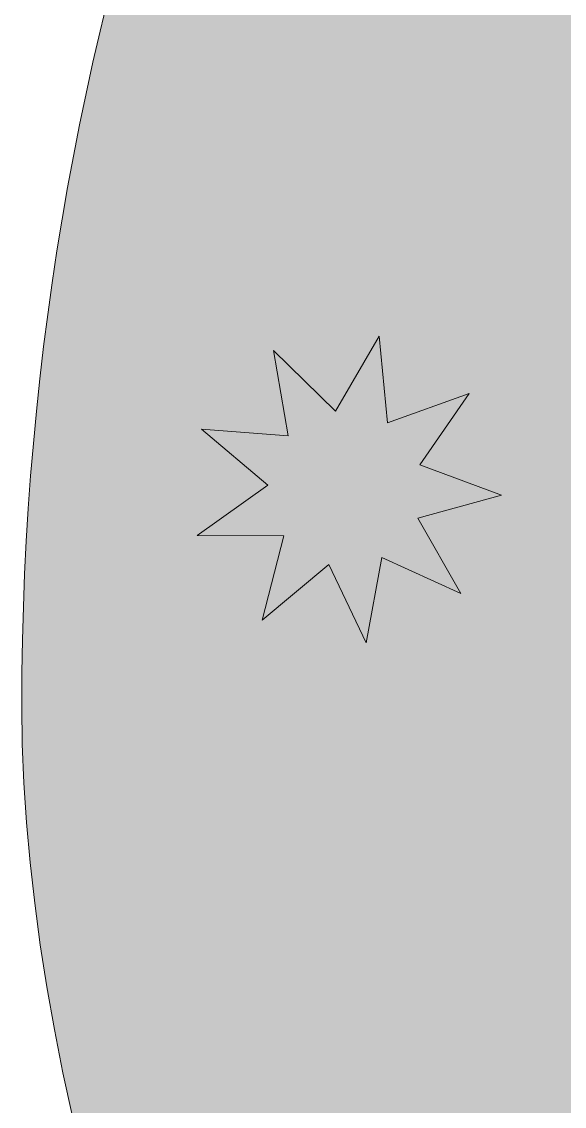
# Model space of a CAD drawing. Header units: millimetres. Extents: x 22 to 606, y -841 to -12.
# Drawn here: x 106.88 to 110.14, y -546.23 to -539.73 of the extents above; entities that cross this region are included whole.
import ezdxf

# ---------------------------------------------------------------- set-up
doc = ezdxf.new("R2010")
doc.units = ezdxf.units.MM
doc.header["$MEASUREMENT"] = 0
doc.layers.add('Layer 1', color=7, linetype='Continuous')

msp = doc.modelspace()

# ---------------------------------------------------------------- hatches: boundary and pattern name
at = {"layer": 'Layer 1'}
h = msp.add_hatch(color=2, dxfattribs=at)
h.dxf.hatch_style = 2
edge = h.paths.add_edge_path()
edge.add_spline(control_points=[(127.8258, -526.67), (128.8719, -525.7267), (129.5344, -524.3657), (129.5344, -522.8495), (129.5344, -520.0096), (127.2238, -517.6991), (124.3836, -517.6991), (121.5435, -517.6991), (119.2329, -520.0096), (119.2329, -522.8495), (119.2329, -524.3657), (119.8954, -525.7267), (120.9415, -526.67), (112.9252, -528.2692), (106.8837, -535.3431), (106.8837, -543.8296), (106.8837, -553.4946), (124.3836, -574.762), (124.3836, -574.762), (124.3836, -574.762), (141.8837, -553.4946), (141.8837, -543.8296), (141.8837, -535.3431), (135.8421, -528.2692), (127.8258, -526.67)], knot_values=[0, 0, 0, 0, 1, 1, 1, 2, 2, 2, 3, 3, 3, 4, 4, 4, 5, 5, 5, 6, 6, 6, 7, 7, 7, 8, 8, 8, 8], degree=3, periodic=1)
edge = h.paths.add_edge_path()
edge.add_spline(control_points=[(124.3836, -519.699), (126.121, -519.699), (127.5342, -521.1124), (127.5342, -522.8495), (127.5342, -524.5867), (126.121, -526.0001), (124.3836, -526.0001), (122.6463, -526.0001), (121.2331, -524.5867), (121.2331, -522.8495), (121.2331, -521.1124), (122.6463, -519.699), (124.3836, -519.699)], knot_values=[0, 0, 0, 0, 1, 1, 1, 2, 2, 2, 3, 3, 3, 4, 4, 4, 4], degree=3, periodic=1)
h = msp.add_hatch(color=1, dxfattribs=at)
h.dxf.hatch_style = 2
h.paths.add_polyline_path([(108.9498, -543.4522), (108.7261, -542.9822), (108.3256, -543.3147), (108.4563, -542.8108), (107.9357, -542.8081), (108.3597, -542.5061), (107.9627, -542.1695), (108.4816, -542.2107), (108.3939, -541.6976), (108.7649, -542.0627), (109.0275, -541.6132), (109.077, -542.1314), (109.5671, -541.9559), (109.2719, -542.3847), (109.7602, -542.5653), (109.2585, -542.704), (109.5164, -543.1562), (109.0429, -542.94)])

# ---------------------------------------------------------------- linework, layer by layer
at = {"layer": 'Layer 1', "lineweight": 0}
msp.add_lwpolyline([(108.9498, -543.4522), (108.7261, -542.9822), (108.3256, -543.3147), (108.4563, -542.8108), (107.9357, -542.8081), (108.3597, -542.5061), (107.9627, -542.1695), (108.4816, -542.2107), (108.3939, -541.6976), (108.7649, -542.0627), (109.0275, -541.6132), (109.077, -542.1314), (109.5671, -541.9559), (109.2719, -542.3847), (109.7602, -542.5653), (109.2585, -542.704), (109.5164, -543.1562), (109.0429, -542.94), (108.9498, -543.4522)], dxfattribs=at)
msp.add_open_spline([(127.8258, -526.67), (128.8719, -525.7267), (129.5344, -524.3657), (129.5344, -522.8495), (129.5344, -520.0096), (127.2238, -517.6991), (124.3836, -517.6991), (121.5435, -517.6991), (119.2329, -520.0096), (119.2329, -522.8495), (119.2329, -524.3657), (119.8954, -525.7267), (120.9415, -526.67), (112.9252, -528.2692), (106.8837, -535.3431), (106.8837, -543.8296), (106.8837, -553.4946), (124.3836, -574.762), (124.3836, -574.762), (124.3836, -574.762), (141.8837, -553.4946), (141.8837, -543.8296), (141.8837, -535.3431), (135.8421, -528.2692), (127.8258, -526.67)], degree=3, knots=[0, 0, 0, 0, 1, 1, 1, 2, 2, 2, 3, 3, 3, 4, 4, 4, 5, 5, 5, 6, 6, 6, 7, 7, 7, 8, 8, 8, 8], dxfattribs=at)

doc.saveas('drawing.dxf')
